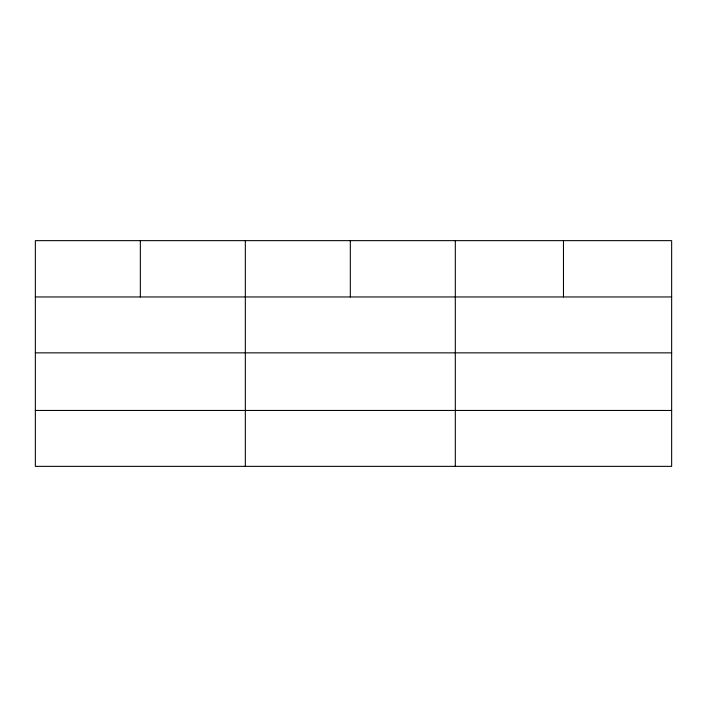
<?xml version="1.0" encoding="UTF-8"?>
<svg xmlns="http://www.w3.org/2000/svg" width="707" height="707" viewBox="0 0 707 707"><rect width="100%" height="100%" fill="white"/><g stroke="black" fill="none" stroke-linecap="round" stroke-linejoin="round"><path stroke-width="1.06" d="M671.65 352.855L671.65 240.645L35.35 240.645L35.35 466.355L671.65 466.355L671.65 352.855L35.35 352.855M35.35 296.958L671.65 296.958M35.35 410.458L671.65 410.458M563.479 240.645L563.479 296.958M455.308 240.645L455.308 466.355M350.318 240.645L350.318 296.958M245.329 240.645L245.329 466.355M140.34 240.645L140.34 296.958"/></g></svg>
